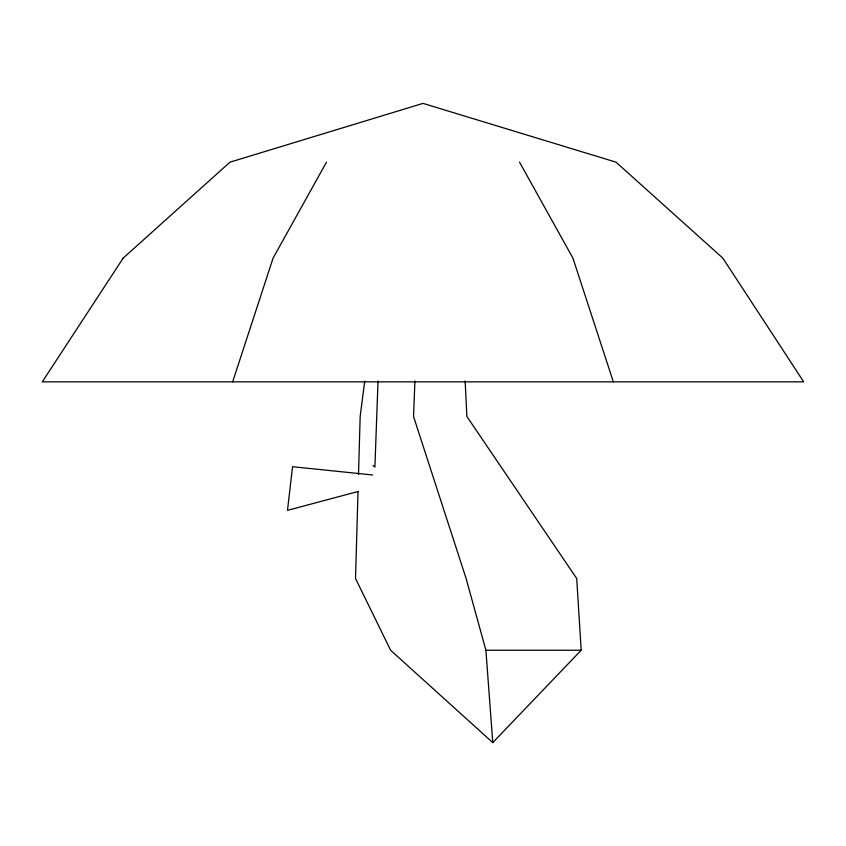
<?xml version="1.0" encoding="UTF-8"?>
<svg xmlns="http://www.w3.org/2000/svg" width="846" height="846" viewBox="0 0 846 846"><rect width="100%" height="100%" fill="white"/><g stroke="black" fill="none" stroke-linecap="round" stroke-linejoin="round"><path stroke-width="1.27" d="M358.017 491.558L355.521 578.505L390.609 650.236L492.774 742.608L581.191 650.236L576.708 578.505L466.886 416.475L465.141 380.954M358.503 474.437L360.163 416.475L364.711 381.155M378.025 381.007L374.894 467.119L373.107 465.49M414.931 380.954L413.525 416.475L466.114 578.505L485.9 650.236L492.774 742.608M232.65 381.842L273.099 258.083L326.482 162.168M358.577 491.367L287.492 510.36L292.536 466.717L372.652 474.966M485.9 650.236L581.191 650.236M519.518 162.168L572.901 258.083L613.35 381.842M123.199 258.083L42.3 381.842L803.7 381.842L722.801 258.083L616.036 162.168L423 103.392L229.964 162.168L123.199 258.083"/></g></svg>
